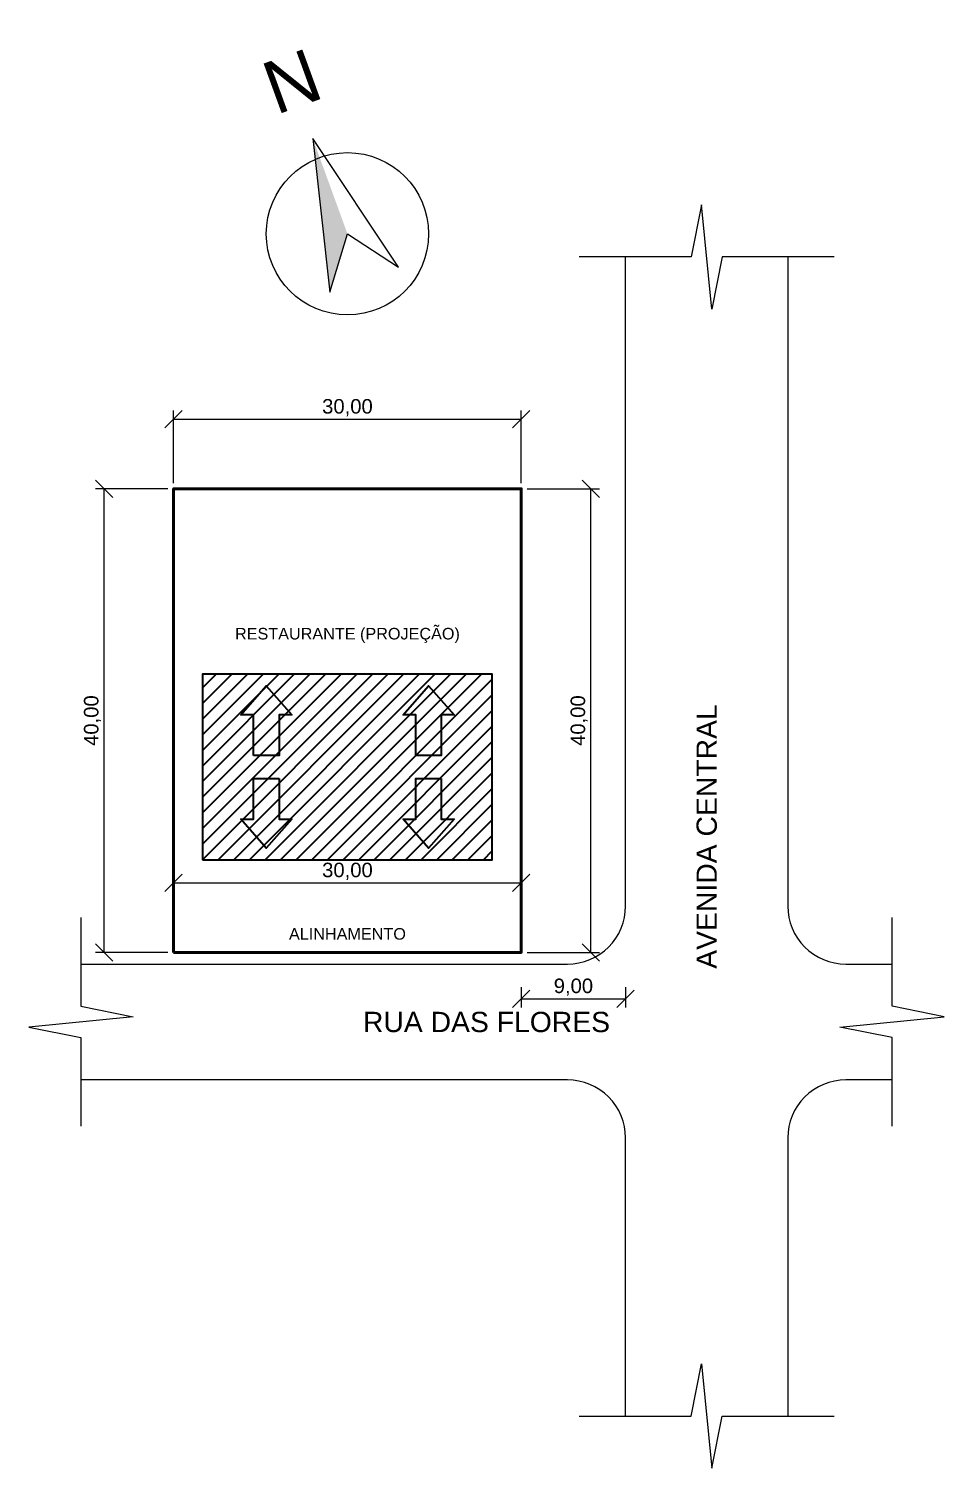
# Model space of a CAD drawing. Header units: metres. Extents: x -2 to 241, y -44 to 80.
# Drawn here: x 107.5 to 186.5, y -44.5 to 79.7 of the extents above; entities that cross this region are included whole.
import ezdxf
from ezdxf.enums import TextEntityAlignment as Align

# ---------------------------------------------------------------- set-up
doc = ezdxf.new("R2010")
doc.units = ezdxf.units.M
doc.header["$LTSCALE"] = 0.1
for name, color, linetype, lineweight in [('NORTE', 7, 'Continuous', 25), ('SITUACAO_COTA', 7, 'Continuous', 13), ('SITUACAO_EDIF', 7, 'Continuous', 35), ('SITUACAO_LOTE', 7, 'Continuous', 50), ('SITUACAO_RUA', 7, 'Continuous', 25), ('SITUACAO_TEXTO', 7, 'Continuous', 13)]:
    doc.layers.add(name, color=color, linetype=linetype, lineweight=lineweight)
doc.styles.add('COSCIP-TEXTO', font='arial.ttf')
doc.dimstyles.new('COSCIP-500', dxfattribs={"dimtxt": 1.25, "dimasz": 2.5, "dimexe": 0.75, "dimexo": 0.5, "dimgap": 0.375, "dimtad": 1, "dimzin": 0, "dimtxsty": 'COSCIP-TEXTO', "dimtsz": 0.75, "dimcen": 2.5, "dimclrd": 7, "dimclre": 7, "dimclrt": 7, "dimazin": 3, "dimtfac": 1, "dimtmove": 0, "dimatfit": 3})

# ---------------------------------------------------------------- blocks, each defined once
blk = doc.blocks.new('NORTE')
h = blk.add_hatch(color=0)
h.dxf.hatch_style = 1
h.paths.add_polyline_path([(0, 1.25), (-0.45, -0.6), (0, 0)])
blk.add_lwpolyline([(0, 1.25), (-0.45, -0.6), (0, 0), (0.45, -0.6)], close=True)
blk.add_circle((0, 0), 1)
at = {"style": 'COSCIP-TEXTO'}
blk.add_text('N', height=0.65, dxfattribs=at).set_placement((0, 2), align=Align.MIDDLE_CENTER)

msp = doc.modelspace()

# ---------------------------------------------------------------- hatches: boundary and pattern name
at = {"layer": 'SITUACAO_EDIF'}
h = msp.add_hatch(dxfattribs=at)
h.set_pattern_fill('ANSI31', color=8, scale=0.3)
h.paths.add_polyline_path([(122.5, 8), (147.5, 8), (147.5, 24), (122.5, 24)])

# ---------------------------------------------------------------- linework, layer by layer
for points in [[(122.5, 8), (147.5, 8), (147.5, 24), (122.5, 24), (122.5, 8)], [(126.9, 17), (126.9, 20.5), (125.8, 20.5), (128, 23), (130.2, 20.5), (129.1, 20.5), (129.1, 17)], [(140.9, 17), (140.9, 20.5), (139.8, 20.5), (142, 23), (144.2, 20.5), (143.1, 20.5), (143.1, 17)], [(129.1, 15), (129.1, 11.5), (130.2, 11.5), (128, 9), (125.8, 11.5), (126.9, 11.5), (126.9, 15)], [(143.1, 15), (143.1, 11.5), (144.2, 11.5), (142, 9), (139.8, 11.5), (140.9, 11.5), (140.9, 15)]]:
    msp.add_lwpolyline(points, close=True, dxfattribs=at)
at = {"layer": 'SITUACAO_LOTE'}
msp.add_lwpolyline([(120, 0), (150, 0), (150, 40), (120, 40), (120, 0)], close=True, dxfattribs=at)
at = {"layer": 'SITUACAO_RUA'}
for points in [[(177, 60), (167.35, 60), (166.45, 55.5), (165.55, 64.5), (164.65, 60), (155, 60)], [(112.05, -1.004), (112.123, -1), (154, -1), (154.49, -0.976), (154.975, -0.904), (155.451, -0.785), (155.913, -0.619), (156.357, -0.41), (156.778, -0.157), (157.172, 0.135), (157.536, 0.464), (157.865, 0.828), (158.157, 1.222), (158.41, 1.643), (158.619, 2.087), (158.785, 2.549), (158.904, 3.025), (158.976, 3.51), (159, 4), (159, 59.877), (159.004, 59.95)], [(172.996, 59.95), (173, 59.877), (173, 4), (173.024, 3.51), (173.096, 3.025), (173.215, 2.549), (173.381, 2.087), (173.59, 1.643), (173.843, 1.222), (174.135, 0.828), (174.464, 0.464), (174.828, 0.135), (175.222, -0.157), (175.643, -0.41), (176.087, -0.619), (176.549, -0.785), (177.025, -0.904), (177.51, -0.976), (178, -1), (181.877, -1), (181.95, -1.004)], [(112, 3), (112, -4.65), (116.5, -5.55), (107.5, -6.45), (112, -7.35), (112, -15)], [(182, -15), (182, -7.35), (177.5, -6.45), (186.5, -5.55), (182, -4.65), (182, 3)], [(159.004, -39.95), (159, -39.877), (159, -16), (158.976, -15.51), (158.904, -15.025), (158.785, -14.549), (158.619, -14.087), (158.41, -13.643), (158.157, -13.222), (157.865, -12.828), (157.536, -12.464), (157.172, -12.135), (156.778, -11.843), (156.357, -11.59), (155.913, -11.381), (155.451, -11.215), (154.975, -11.096), (154.49, -11.024), (154, -11), (112.123, -11), (112.05, -10.996)], [(181.95, -10.996), (181.877, -11), (178, -11), (177.51, -11.024), (177.025, -11.096), (176.549, -11.215), (176.087, -11.381), (175.643, -11.59), (175.222, -11.843), (174.828, -12.135), (174.464, -12.464), (174.135, -12.828), (173.843, -13.222), (173.59, -13.643), (173.381, -14.087), (173.215, -14.549), (173.096, -15.025), (173.024, -15.51), (173, -16), (173, -39.877), (172.996, -39.95)], [(155, -40), (164.65, -40), (165.55, -35.5), (166.45, -44.5), (167.35, -40), (177, -40)]]:
    msp.add_lwpolyline(points, dxfattribs=at)

# ---------------------------------------------------------------- block references
at = {"layer": 'NORTE', "xscale": 7, "yscale": 7, "rotation": 20}
msp.add_blockref('NORTE', (135, 62), dxfattribs=at)

# ---------------------------------------------------------------- texts
at = {"layer": 'SITUACAO_TEXTO', "style": 'COSCIP-TEXTO'}
for s, height, p in [('RESTAURANTE (PROJEÇÃO)', 1, (135, 27.5)), ('ALINHAMENTO', 1, (135, 1.6)), ('RUA DAS FLORES', 1.75, (147, -6))]:
    msp.add_text(s, height=height, dxfattribs=at).set_placement(p, align=Align.MIDDLE_CENTER)
msp.add_text('AVENIDA CENTRAL', height=1.75, rotation=90, dxfattribs=at).set_placement((166, 10), align=Align.MIDDLE_CENTER)

# ---------------------------------------------------------------- dimensions: what is measured, and where the dimension line sits
at = {"layer": 'SITUACAO_COTA'}
for base, p1, p2 in [((120, 46), (120, 40), (150, 40)), ((120, 6), (120, 0), (150, 0)), ((150, -4), (150, -2.5), (159, -2.5))]:
    msp.add_linear_dim(base=base, p1=p1, p2=p2, dimstyle='COSCIP-500', dxfattribs=at).render()
for base, p1, p2 in [((114, 0), (120, 0), (120, 40)), ((156, 0), (150, 0), (150, 40))]:
    msp.add_linear_dim(base=base, p1=p1, p2=p2, angle=90, dimstyle='COSCIP-500', dxfattribs=at).render()

doc.saveas('drawing.dxf')
